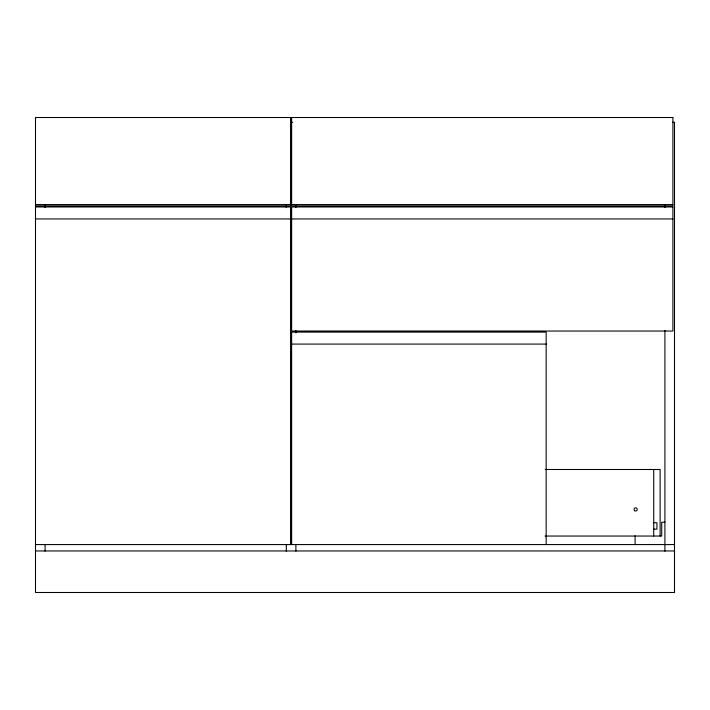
<?xml version="1.0" encoding="UTF-8"?>
<svg xmlns="http://www.w3.org/2000/svg" width="710" height="710" viewBox="0 0 710 710"><rect width="100%" height="100%" fill="white"/><g stroke="black" fill="none" stroke-linecap="round" stroke-linejoin="round"><path stroke-width="1.06" d="M290.567 122.297L292.697 122.297M672.37 122.297L674.5 122.297L674.5 592.495L35.5 592.495L35.5 117.505L290.567 117.505L290.567 205.9L35.5 205.9M35.5 204.569L290.567 204.569M291.632 204.569L672.903 204.569M35.5 206.965L290.567 206.965L290.567 544.57M35.5 218.946L290.567 218.946M291.632 218.946L672.903 218.946M291.632 344.084L546.167 344.084M545.147 469.487L660.122 469.487L660.122 536.05M664.915 522.205L661.72 522.205L661.72 536.05L545.147 536.05M653.608 522.737L656.928 522.737L656.928 529.128L653.608 529.128M35.5 544.57L674.5 544.57M35.5 550.96L674.5 550.96M664.915 205.35L664.915 207.639M664.915 330.478L664.915 551.146M653.732 469.487L653.732 536.05M635.095 535.748L635.095 544.57M546.167 544.57L546.167 332.102L291.632 332.102L291.632 544.57M295.892 205.35L295.892 207.639M295.892 330.478L295.892 332.883M295.892 544.57L295.892 551.146M286.308 205.35L286.308 207.639M286.308 544.57L286.308 551.146M45.085 205.35L45.085 207.639M45.085 544.57L45.085 551.146M672.903 117.505L291.632 117.505L291.632 205.9L672.903 205.9L672.903 117.505M672.903 206.965L291.632 206.965L291.632 331.037L672.903 331.037L672.903 206.965M634.607 510.65A1.597 1.597 0 0 0 637.198 509.691A1.597 1.597 0 0 0 635.077 507.925A1.597 1.597 0 0 0 634.607 510.65"/></g></svg>
